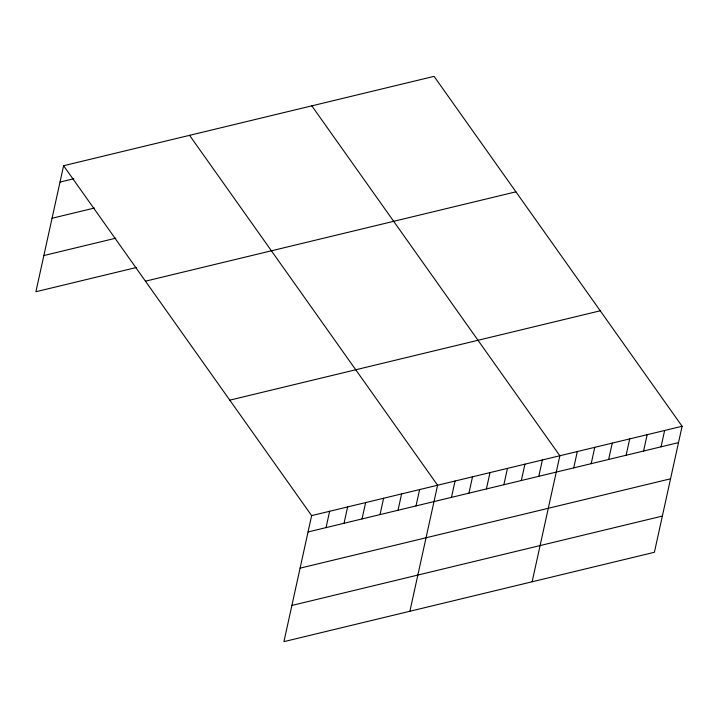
<?xml version="1.0" encoding="UTF-8"?>
<svg xmlns="http://www.w3.org/2000/svg" width="718" height="718" viewBox="0 0 718 718"><rect width="100%" height="100%" fill="white"/><g stroke="black" fill="none" stroke-linecap="round" stroke-linejoin="round"><path stroke-width="1.08" d="M63.606 165.714L311.639 515.614L283.933 641.641L654.394 552.286L682.1 426.268L434.067 76.359L63.606 165.714L35.9 291.732L136.456 267.482M326.044 527.622L329.634 511.279M344.039 523.278L347.629 506.935M362.034 518.943L365.624 502.6M380.019 514.6L383.618 498.256M398.014 510.256L401.613 493.912M416.009 505.921L419.608 489.577M409.888 611.26L437.594 485.233L189.561 135.334M451.469 497.368L455.059 481.024M468.935 493.158L472.525 476.815M486.4 488.94L489.99 472.597M503.865 484.731L507.455 468.387M521.331 480.521L524.921 464.178M538.787 476.303L542.386 459.96M532.137 581.768L559.852 455.75L311.818 105.851M573.718 467.885L577.317 451.541M591.183 463.666L594.782 447.323M608.649 459.457L612.239 443.114M626.114 455.248L629.704 438.904M643.579 451.03L647.169 434.686M661.045 446.82L664.635 430.477M60.016 182.058L73.775 178.737M52.055 218.254L94.399 208.041M43.861 255.545L115.831 238.179M145.458 281.178L515.919 191.832M229.787 400.15L600.248 310.795M311.639 515.614L682.1 426.268M308.049 531.957L678.51 442.611M300.088 568.153L670.549 478.798M291.894 605.445L662.346 516.089"/></g></svg>
